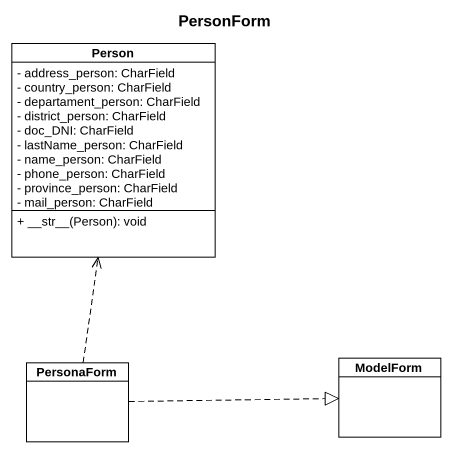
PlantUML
@startuml
title PersonForm
hide circle
hide empty members
skinparam classAttributeIconSize 0
class "Person" as Person_ {
  - address_person: CharField
  - country_person: CharField
  - departament_person: CharField
  - district_person: CharField
  - doc_DNI: CharField
  - lastName_person: CharField
  - name_person: CharField
  - phone_person: CharField
  - province_person: CharField
  - mail_person: CharField
  + ~__str~__(Person): void
}
class PersonaForm
class ModelForm
PersonaForm .up.> Person_
PersonaForm .right.|> ModelForm
@enduml
